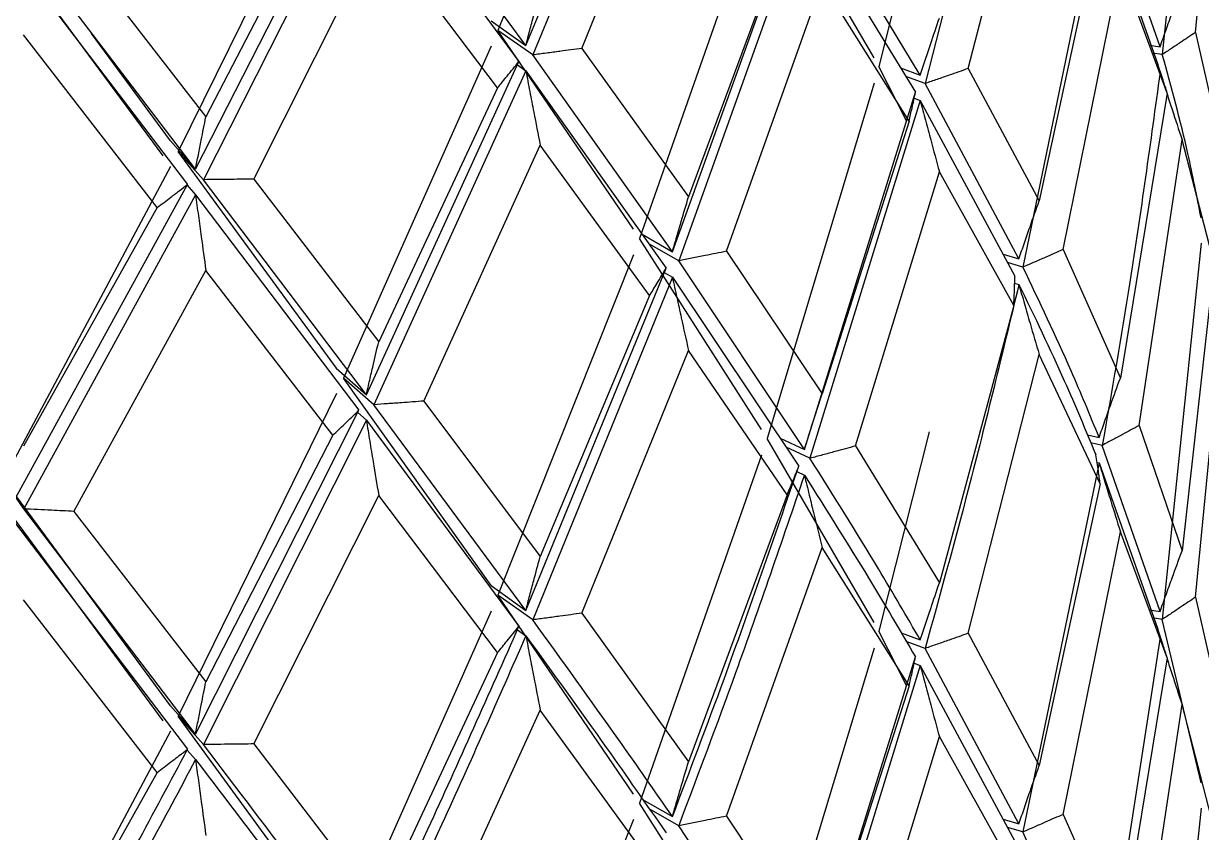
# Model space of a CAD drawing. Extents: x -1.7 to 6.3, y -6.8 to 0.
# Drawn here: x 3.3025 to 3.3782, y -0.4095 to -0.3575 of the extents above; entities that cross this region are included whole.
import ezdxf

# ---------------------------------------------------------------- set-up
doc = ezdxf.new("R2010")
doc.units = 0
doc.header["$LTSCALE"] = 0.5
doc.header["$MEASUREMENT"] = 0
doc.layers.add('Mounting', color=4, linetype='CONTINUOUS')

msp = doc.modelspace()

# ---------------------------------------------------------------- linework, layer by layer
at = {"layer": 'Mounting', "linetype": 'Continuous', "lineweight": 25, "transparency": 16777216}
for p, q in [((3.378193856231363, -0.3353115602577645), (3.375706109042397, -0.3594737504406567)), ((3.366491759690518, -0.3379530361004015), (3.36046673430377, -0.361336823649296)), ((3.340336881870599, -0.3397231871382473), (3.333021533803858, -0.3579223004132359)), ((3.377827928156393, -0.3580578217947448), (3.379638688950962, -0.339563610884781)), ((3.342796030481935, -0.3411905456226378), (3.335260508309688, -0.3595029258196405)), ((3.334818058335316, -0.3588940558522324), (3.341972254436996, -0.3416460894364945)), ((3.338419348418242, -0.3590769344852589), (3.345267457284464, -0.3422063733183194)), ((3.363242894062338, -0.3603685346086962), (3.367795220487594, -0.3424560580996285)), ((3.361560068530125, -0.3440888368914443), (3.357491191718111, -0.3602330917221224)), ((3.357190662419839, -0.3596849201438772), (3.350309077987148, -0.3478504434957586)), ((3.32099215145378, -0.3484604253610541), (3.312483548797502, -0.3656996513948911)), ((3.334817953407097, -0.3588941048918031), (3.327192953791538, -0.3485533871288595)), ((3.375559773679598, -0.3589753068307289), (3.371847989393856, -0.3482936294754495)), ((3.326249623347465, -0.3489237234338702), (3.334373834967167, -0.3599173240972959)), ((3.349961435968382, -0.3489161295705117), (3.34212259206744, -0.3712926983686629)), ((3.360157168827811, -0.360796749558034), (3.353068281128657, -0.3491279019039837)), ((3.371644788653512, -0.3494178272612203), (3.366749530143025, -0.3731321613368408)), ((3.371644788653512, -0.3494178272612203), (3.375410817716798, -0.3601097888129914)), ((3.32286895918476, -0.3501908047081912), (3.314104269050674, -0.3675144074440624)), ((3.344233063737519, -0.372146097386306), (3.352350398522219, -0.3496395475728633)), ((3.352710402641947, -0.3502008817000899), (3.344635485985407, -0.3727293610705829)), ((3.352710402642089, -0.3502008816999904), (3.359845351620592, -0.3618890623827724)), ((3.313596640570353, -0.3668479053339411), (3.321899078677077, -0.3505375445912193)), ((3.371713494457069, -0.3507737610949988), (3.367795131871659, -0.3688727022641132)), ((3.317347493431498, -0.3674767679270019), (3.325365158320935, -0.351507970599414)), ((3.332995550773262, -0.3616119156844633), (3.325365158143853, -0.3515079703530404)), ((3.35161265763216, -0.3514624971950298), (3.345267471745203, -0.3686232137896468)), ((3.32016231361203, -0.3521187503891667), (3.314260768636927, -0.3634800447504603)), ((3.302575911776486, -0.3538760919533388), (3.311496787723755, -0.3659898283840732)), ((3.36933509312955, -0.3720017843901644), (3.373010456991139, -0.3538403640173442)), ((3.376021568286845, -0.3619485593881109), (3.37301044589934, -0.3538403369976209)), ((3.347699815995796, -0.3721153584979646), (3.353847318690981, -0.3548519379443178)), ((3.359441733462617, -0.3637466779996856), (3.353847349455307, -0.3548519851418064)), ((3.313596520268973, -0.3668479407109828), (3.304954445427782, -0.3555204556422495)), ((3.308191753585433, -0.3556389321173867), (3.314260798608373, -0.3634800788425707)), ((3.303898318610308, -0.355769504062323), (3.313087688160863, -0.3678133535513979)), ((3.332590598821298, -0.3573065427058282), (3.334818005464584, -0.3588940486344399)), ((3.335260474854053, -0.3595028948779913), (3.333020016844827, -0.3579213860926131)), ((3.341731915622589, -0.3707025979709186), (3.333021643402745, -0.3579223130016942)), ((3.311129046702447, -0.3693055258809181), (3.302546950112273, -0.3582181244062355)), ((3.311990840440998, -0.3650288057115176), (3.306901823214758, -0.3581170987724249)), ((3.377827921618064, -0.3580577985104583), (3.379638701553475, -0.3659804989034399)), ((3.332591909975704, -0.3589408431679715), (3.323105703102968, -0.3802664673897027)), ((3.338419382187524, -0.3590769807030796), (3.345267478818911, -0.3686232238608653)), ((3.374878262322454, -0.3588699136784186), (3.375559746054023, -0.358975302147968)), ((3.375706151393629, -0.3594737522740417), (3.375066461986634, -0.3593766897354982)), ((3.324568431437086, -0.3813366181625923), (3.334373901904982, -0.3599172729536519)), ((3.334272576256566, -0.3601386115471428), (3.334817996567708, -0.3605273407659411)), ((3.344233063533451, -0.3721460975040856), (3.335260413094403, -0.3595029504603389)), ((3.334818018151509, -0.3605273853470266), (3.325046122830813, -0.3819732698957949)), ((3.33481801815168, -0.3605273853469555), (3.343828742654978, -0.3731949691033378)), ((3.359275017466416, -0.3637250192114436), (3.357491175015369, -0.3602330926609199)), ((3.358888232304267, -0.3603211487876194), (3.360157219216276, -0.3607967682775381)), ((3.360466734525602, -0.3613368237035814), (3.359227665826765, -0.3608771948578351)), ((3.363242884134749, -0.3603685168944253), (3.367795109750531, -0.3688726584037738)), ((3.375521779060747, -0.3606027482014156), (3.375559790007884, -0.3606086264274495)), ((3.375559760564343, -0.3606086386944583), (3.375786185869117, -0.36131473161754)), ((3.3329955466249, -0.3616118593275814), (3.325365175472214, -0.3779248129883399)), ((3.357190692712024, -0.3613181279534672), (3.350309043513263, -0.3841402628587218)), ((3.366491755747703, -0.3726092042658138), (3.360466770753348, -0.3613368905539289)), ((3.352710399598692, -0.3848570490660563), (3.359845311404143, -0.3618891974224709)), ((3.360157170107797, -0.3624299816005419), (3.353068346562779, -0.3854173564190688)), ((3.359762592590073, -0.3622820928479911), (3.360157169960502, -0.3624299814408403)), ((3.360157170107797, -0.3624299816005419), (3.366231564177966, -0.373718867193503)), ((3.376021577534885, -0.3619485866613843), (3.37301048361833, -0.3802572491033658)), ((3.359441737560317, -0.3637466847288664), (3.353847195851827, -0.3812685692818576)), ((3.311989733328588, -0.3650277979516545), (3.31359658012633, -0.3668478912424007)), ((3.32826469716727, -0.3817403908381181), (3.335738700765646, -0.3653032563570946)), ((3.342764756343584, -0.3749635592404701), (3.335738738756433, -0.3653033077252985)), ((3.374214642140231, -0.3833033385490694), (3.376972781765858, -0.3649472423159068)), ((3.379043716277906, -0.3729018399468202), (3.376972777287136, -0.3649472278662103)), ((3.314104240204202, -0.36751437272315), (3.31248246682317, -0.365698579421931)), ((3.322641953946842, -0.3796245371899545), (3.312483674632361, -0.3656996782648605)), ((3.311990631209923, -0.3666622324147966), (3.301271654125571, -0.3867622020181187)), ((3.324568431195033, -0.3813366182533144), (3.314104165895841, -0.367514420051549)), ((3.317347532487503, -0.3674768185624231), (3.325365183862047, -0.3779248239975743)), ((3.3560046519124, -0.3846219382355969), (3.361383987803919, -0.3670097796064056)), ((3.366166589122443, -0.3755907447317384), (3.361383970946889, -0.367009750891313)), ((3.302022710876585, -0.3879666418882692), (3.313087770916383, -0.3678133114882058)), ((3.313596589278603, -0.3684812292797801), (3.302554794010035, -0.3886645469520715)), ((3.313056781590149, -0.3678697538507549), (3.313596573708125, -0.3684811824448957)), ((3.313087688562121, -0.3678133157503538), (3.313087455707844, -0.3678130488918328)), ((3.313596589278802, -0.3684812292797233), (3.32408927740785, -0.3823318979225689)), ((3.311129041986092, -0.3693054689862834), (3.302546969401632, -0.3846349692627911)), ((3.349961479304113, -0.3835724751418468), (3.342122570326623, -0.3712926969754591)), ((3.342281450664387, -0.3710197332630685), (3.344233106053153, -0.3721461218594442)), ((3.344635486163455, -0.3727293611491262), (3.342717552453678, -0.3716328200287364)), ((3.347699802899356, -0.3721153393870367), (3.353847165187588, -0.3812685222195284)), ((3.369335081013645, -0.372001759974296), (3.373010485861585, -0.3802572545517648)), ((3.37819384072688, -0.3716017925429895), (3.37570612722196, -0.3957640888650928)), ((3.341731954951044, -0.3723358100037046), (3.333021600745226, -0.394212127685833)), ((3.352710399112951, -0.3848570494122612), (3.344635534165306, -0.3727294331088729)), ((3.3654733167687, -0.3723097112916207), (3.366491730347903, -0.3726091963664828)), ((3.366749568071313, -0.3731321680400157), (3.365761309932552, -0.3728449287702205)), ((3.379043713527068, -0.372901828087862), (3.376972812159707, -0.3913641636693086)), ((3.305786945529618, -0.3888229715298621), (3.314260800209667, -0.3733532405723281)), ((3.322411424250433, -0.3839341669702634), (3.314260843766547, -0.3733532968872453)), ((3.334818015790404, -0.3951835523851628), (3.343828691299123, -0.3731950985882264)), ((3.344233064648421, -0.373779329691871), (3.335260491673708, -0.3957924137113338)), ((3.343712416552549, -0.3734788400113871), (3.344233064524232, -0.3737793295157132)), ((3.344233064648421, -0.373779329691871), (3.352350343556381, -0.385929087898802)), ((3.366219114275808, -0.3741623455900083), (3.366491770892608, -0.3742425257716917)), ((3.342764761585244, -0.3749635665361808), (3.335738549071905, -0.3917198710413601)), ((3.366166604604928, -0.3755907735051665), (3.361384028271274, -0.3934266687624159)), ((3.377827960046019, -0.3943479199281086), (3.379638711533474, -0.3758537128488229)), ((3.338419208752697, -0.3953667220497721), (3.34526741388278, -0.3784962909968783)), ((3.351612482597048, -0.3877522650801524), (3.34526739199724, -0.3784962599316373)), ((3.363242922109393, -0.3966585642012461), (3.36779516058273, -0.3787459184557775)), ((3.371713533386284, -0.3870638298871398), (3.367795152726657, -0.3787459032578369)), ((3.322639388234606, -0.3796222280143127), (3.324568463987674, -0.3813366471771502)), ((3.325046122957303, -0.3819732699928124), (3.323103114356343, -0.380264157546236)), ((3.332591963490856, -0.3935971946143155), (3.323105677274256, -0.380266463110928)), ((3.322642000592722, -0.3812577544379963), (3.31248362565556, -0.4019894873904377)), ((3.334818015190564, -0.3951835526655145), (3.325046180635354, -0.3819733483631467)), ((3.328264681474366, -0.3817403699808324), (3.335738511204752, -0.391719819821887)), ((3.313596587702847, -0.4031373960791029), (3.324089217157066, -0.3823320206373495)), ((3.324015411437429, -0.3824783667666622), (3.324568432000603, -0.3829698503738967)), ((3.324568432096257, -0.3829698505633985), (3.314104254186034, -0.4038038934249215)), ((3.324568432096257, -0.3829698505633985), (3.334373831802722, -0.3962068056929127)), ((3.374214648493222, -0.3833033546930835), (3.376972822988435, -0.3913641990982484)), ((3.322411430406945, -0.383934174957389), (3.314260626291116, -0.3997698355048271)), ((3.357190690715385, -0.3959749579816219), (3.350308975750423, -0.384140262468577)), ((3.351145468440393, -0.3841256582649493), (3.352710377049007, -0.3848570386337684)), ((3.360719491759355, -0.3837139870303332), (3.357491172300215, -0.3965231484913403)), ((3.370888557080733, -0.383907195652057), (3.371644733711662, -0.3840747230071457)), ((3.353068378410455, -0.38541736735489), (3.351533938676738, -0.3847071116677228)), ((3.356004634748444, -0.384621912043599), (3.361384031680515, -0.3934266745536945)), ((3.371847956236024, -0.3845837505535599), (3.371108100199862, -0.384422143843409)), ((3.37555978236847, -0.3952656871856135), (3.371847935738657, -0.3845837074174767)), ((3.349961589777251, -0.3852056459083997), (3.342122566792511, -0.407582752426805)), ((3.371644773998398, -0.3857080577169398), (3.366749545504078, -0.4094225017958735)), ((3.371512945637903, -0.385678850586487), (3.371644774546965, -0.385708056656938)), ((3.371644773998398, -0.3857080577169398), (3.375410839283575, -0.3964001199416316)), ((3.35223174577186, -0.386266661573373), (3.352710412412563, -0.3864903726436069)), ((3.31199069256563, -0.4013185908292485), (3.301271625337819, -0.386762194426268)), ((3.371713527648993, -0.3870638175133081), (3.367795213896116, -0.4051628448868883)), ((3.300755069693466, -0.3876940477614852), (3.311496710495689, -0.4022797096917543)), ((3.302554794079441, -0.3886645470609693), (3.302050240665579, -0.3879165005486271)), ((3.317347331900848, -0.4037665372208323), (3.325365106843961, -0.387797882522591)), ((3.332995333004135, -0.3979016036366829), (3.325365080886414, -0.3877978485551807)), ((3.351612503637298, -0.3877522960690669), (3.345267466421674, -0.4049131857946975)), ((3.313596587015127, -0.4031373962813518), (3.30255485891287, -0.3886646328629126)), ((3.305786927926121, -0.3888229486528019), (3.314260582876003, -0.3997697793547417)), ((3.302022711255219, -0.3895998743520295), (3.313087688741504, -0.4041028349902547)), ((3.36933515222303, -0.4082918880425979), (3.373010508724334, -0.3901304704894102)), ((3.37602161812076, -0.3982386889180702), (3.373010523597927, -0.3901305063947973)), ((3.347699852995333, -0.408405392036272), (3.353847235651017, -0.3911417896293727)), ((3.35944179505212, -0.4000367593699394), (3.353847224760955, -0.3911417732942937)), ((3.332590941718166, -0.3935962834990079), (3.334817997426782, -0.3951835394710486)), ((3.335260516048891, -0.3957924280576606), (3.33302060485515, -0.3942113051095077)), ((3.341731952358799, -0.4069926397535113), (3.333021516896451, -0.3942121180988636)), ((3.31112879911592, -0.4055951856044686), (3.302546864111847, -0.394507992705087)), ((3.37782796517196, -0.3943479387379796), (3.379638678193842, -0.4022703523546056)), ((3.332592099913839, -0.3952303803576882), (3.323105673075617, -0.4165565180931878)), ((3.338419187290839, -0.3953666935147311), (3.345267470847901, -0.4049131920612723)), ((3.374878418964883, -0.3951603174667753), (3.375559780648828, -0.3952656870130511)), ((3.375706221799689, -0.3957641041671849), (3.375066602514394, -0.3956670523286903)), ((3.334274023321498, -0.3964291584565416), (3.334818026063616, -0.3968168773631788)), ((3.378193855145298, -0.406258052003011), (3.375706128590494, -0.395764089763901)), ((3.359275042921226, -0.4000150550593702), (3.357491211702452, -0.3965231461500878)), ((3.358923865684957, -0.3966246439932348), (3.360157120751481, -0.3970868710196953)), ((3.360466725272389, -0.3976270068617822), (3.359250612242704, -0.397175893450779)), ((3.363242932081121, -0.3966585813355437), (3.367795232890671, -0.4051628821249125)), ((3.375559781778605, -0.3968989225739392), (3.371847913371312, -0.4208732567971083)), ((3.375521901425216, -0.3968930672025408), (3.375559873592934, -0.3968989394290077)), ((3.375559781778648, -0.3968989225735271), (3.375785722210125, -0.3976034756806968)), ((3.332995358682595, -0.397901637459583), (3.325365169158204, -0.414214784287438)), ((3.357190623078694, -0.3976083647484501), (3.350309003729151, -0.4204303716314399)), ((3.36649176386463, -0.4088995856401283), (3.360466700833513, -0.3976269609998297)), ((3.352710406192642, -0.4211474317938837), (3.359845347717041, -0.3981791734566116)), ((3.360157156942563, -0.3987202103686656), (3.353068358433944, -0.4217076985300139)), ((3.359762565607369, -0.3985723153882077), (3.360157157435367, -0.3987202093718452)), ((3.360157156942563, -0.3987202103686656), (3.366231585480435, -0.4100092009226159)), ((3.376021608881103, -0.3982386610901756), (3.37301044787462, -0.4165471418463369)), ((3.359441786579112, -0.4000367461340915), (3.353847309553899, -0.4175587237774749)), ((3.311989980693724, -0.4013175745503759), (3.31359657432786, -0.4031373812397163)), ((3.328264741502224, -0.4180304293101926), (3.335738598219805, -0.4015930967844383)), ((3.342764835126971, -0.4112536491258112), (3.335738584771704, -0.4015930789729936)), ((3.374214578435087, -0.4195931525847243), (3.376972793809529, -0.4012372621197073)), ((3.379043677461738, -0.4091916412537273), (3.376972795404967, -0.4012372674016262)), ((3.314104270023421, -0.4038039102105557), (3.31248289245913, -0.4019885599270197)), ((3.322641997518176, -0.4159145838440423), (3.312483529385432, -0.4019894668773816)), ((3.311990848976095, -0.402951794336019), (3.30127162065817, -0.4230522488699933)), ((3.356004735627053, -0.4209120505508253), (3.361384066426794, -0.4032998939859311)), ((3.36616667255123, -0.4118808823454714), (3.361384089031333, -0.4032999321647566)), ((3.317347307079061, -0.4037665058781954), (3.325365174407978, -0.4142147911409779)), ((3.313057024200887, -0.4041595442192829), (3.313596594986421, -0.4047707221221231)), ((3.311128828310331, -0.4055952227559771), (3.302546962373086, -0.4209249397525241)), ((3.349961563125547, -0.4198625981877768), (3.342122618079699, -0.4075827555868017)), ((3.342317600391468, -0.4073307366558367), (3.344233023034704, -0.4084362135927506)), ((3.341731864545849, -0.4086260370906984), (3.333021551516921, -0.4305022310590232)), ((3.344635478348962, -0.4090195432719952), (3.342743384264665, -0.4079377755461024)), ((3.347699866149981, -0.4084054105734083), (3.353847335884112, -0.4175587637649301)), ((3.365473374658364, -0.4086001079100186), (3.366491762259471, -0.4088995852658854)), ((3.369335161721708, -0.4082919077395957), (3.373010432348266, -0.4165471033397807)), ((3.378193821621693, -0.4078911681397983), (3.375849865549839, -0.4309186925452764)), ((3.35271040630316, -0.4211474317151129), (3.344635451036666, -0.4090194942707939)), ((3.366749633090365, -0.409422528148113), (3.365761342040074, -0.409135279413249)), ((3.371644787636484, -0.4203643188788675), (3.366749546945584, -0.4094225028651408))]:
    msp.add_line(p, q, dxfattribs=at)
for points, knots in [([(3.334818005870858, -0.3588941770182998), (3.334901468419986, -0.3585730486741312), (3.335068393519407, -0.3579307919812464), (3.335374121597283, -0.3567748645944988), (3.335599490028258, -0.3559434631551994), (3.335738626936958, -0.3554301764200432)], [0, 0, 0, 0, 0.2767379150879544, 0.5534758340930612, 1, 1, 1, 1]), ([(3.375559773779472, -0.3589753071680803), (3.375687879453778, -0.3586145051302765), (3.375944090804211, -0.3578929010495386), (3.376413336638464, -0.3565916945201622), (3.376759241764304, -0.355653213669413), (3.376972788555491, -0.355073836379816)], [0, 0, 0, 0, 0.2767477430806157, 0.5534954901098155, 1, 1, 1, 1]), ([(3.360157168906397, -0.3607967496947566), (3.360268400810412, -0.3604578276215449), (3.360490864620004, -0.3597799834703181), (3.360898288677518, -0.3585589619635243), (3.361198617005314, -0.357679599277958), (3.361384021469263, -0.3571367341792211)], [0, 0, 0, 0, 0.2767567877681198, 0.5535135794695034, 1, 1, 1, 1]), ([(3.377827932813105, -0.3580576920429905), (3.377512398827392, -0.3582699468620945), (3.377002596895821, -0.3586128827158177), (3.376294543382741, -0.3590845205678619), (3.375902262894797, -0.3593440142145568), (3.375706121821992, -0.3594737615861874)], [0, 0, 0, 0, 0.4481561561068993, 0.7240769120707333, 1, 1, 1, 1]), ([(3.338419186166831, -0.3590771565828987), (3.337947747197376, -0.3591418340697885), (3.337186060837738, -0.3592463310730665), (3.336132919863061, -0.3593876929824376), (3.335551298579773, -0.3594645481893082), (3.33526048670916, -0.359502975955138)], [0, 0, 0, 0, 0.448163080712111, 0.7240803743196267, 1, 1, 1, 1]), ([(3.332995448446155, -0.3616120106968168), (3.333203080191367, -0.3613593156846377), (3.33353854305804, -0.3609510457782505), (3.333997083900798, -0.3603859035992514), (3.334248265435264, -0.3600735376163584), (3.334373856733237, -0.3599173539648746)], [0, 0, 0, 0, 0.4481630807127061, 0.7240803743197151, 0.9999999999999999, 0.9999999999999999, 0.9999999999999999, 0.9999999999999999]), ([(3.376021583057025, -0.3619484397112416), (3.375932205094799, -0.3616735690762312), (3.37578779931691, -0.3612294673437901), (3.375583201216145, -0.3606166990619215), (3.375468283972666, -0.3602787745396512), (3.375410825108119, -0.3601098115645271)], [0, 0, 0, 0, 0.4481579668241302, 0.724077817450093, 1, 1, 1, 1]), ([(3.378193838293669, -0.36996845796142), (3.377928912588018, -0.3685941140816595), (3.377258229308751, -0.3651148387960887), (3.376291176611829, -0.3616001220255782), (3.375706118108056, -0.359473748828421)], [0, 0, 0, 0, 0.3950086632827782, 1, 1, 1, 1]), ([(3.334818018151594, -0.3605273853468418), (3.334901483050317, -0.3609674845129689), (3.335068412848926, -0.3618476828513053), (3.33537413655236, -0.363439325493033), (3.335599498290961, -0.3645918942809203), (3.335738624881984, -0.3653034301758993)], [0, 0, 0, 0, 0.2767522736947964, 0.5535045511952523, 1, 1, 1, 1]), ([(3.363242910339139, -0.3603684668170928), (3.362829175557223, -0.3605140586497271), (3.362160707670682, -0.3607492901770399), (3.36123477739126, -0.3610715685947667), (3.360722749967181, -0.3612484029939225), (3.360466735173048, -0.3613368205672174)], [0, 0, 0, 0, 0.4481514002251124, 0.7240745338561206, 0.9999999999999999, 0.9999999999999999, 0.9999999999999999, 0.9999999999999999]), ([(3.375559760564286, -0.3606086386949698), (3.374942501143764, -0.3651106659700076), (3.373843228082634, -0.3731282954129824), (3.372456158479679, -0.381091856114125), (3.371847950662399, -0.3845837500042535)], [0, 0, 0, 0, 0.5615160075763093, 0.9999999999999999, 0.9999999999999999, 0.9999999999999999, 0.9999999999999999]), ([(3.359441743429173, -0.3637466633241644), (3.359503915528776, -0.3634693045070492), (3.359604366570167, -0.3630211777395544), (3.359737882024049, -0.3624018989050626), (3.359809527732821, -0.3620600073547706), (3.35984535073861, -0.3618890608570666)], [0, 0, 0, 0, 0.4481508116982443, 0.7240742395863183, 1, 1, 1, 1]), ([(3.360157170107797, -0.3624299816005419), (3.360268401749352, -0.3628522836324919), (3.360490865034052, -0.36369688770246), (3.360898288882012, -0.3652233197072547), (3.361198616428652, -0.3663278133603001), (3.361384020776995, -0.3670096619894991)], [0, 0, 0, 0, 0.2767561491701981, 0.5535123023080449, 1, 1, 1, 1]), ([(3.376010948841994, -0.3620132133903837), (3.376118560876094, -0.3623457132797228), (3.376435199187355, -0.3633240630000785), (3.376759011330464, -0.3643017559355997), (3.376972773356002, -0.3649471721952722)], [0, 0, 0, 0, 0.3398579081092872, 1, 1, 1, 1]), ([(3.313596580419414, -0.3668480196686943), (3.313656790139177, -0.3665356065423708), (3.313777209579541, -0.3659107802853185), (3.313997761217209, -0.3647867772386491), (3.314160341562697, -0.3639789089287859), (3.314260714656612, -0.3634801509671206)], [0, 0, 0, 0, 0.2767379150879355, 0.5534758340930768, 1, 1, 1, 1]), ([(3.317347315885684, -0.3674769694123938), (3.316862879798578, -0.367483663132333), (3.316080194480705, -0.3674944779259874), (3.314999142751063, -0.3675063788440553), (3.314402544590919, -0.3675117627836784), (3.314104244250231, -0.3675144547648586)], [0, 0, 0, 0, 0.4481630807122922, 0.7240803743194276, 1, 1, 1, 1]), ([(3.311128940015138, -0.3693056082143755), (3.311423066086448, -0.369083350033975), (3.311898274609788, -0.3687242557814727), (3.312550382966734, -0.3682264860314461), (3.312908602538116, -0.3679510865657392), (3.313087713080719, -0.3678133862509583)], [0, 0, 0, 0, 0.4481630807123798, 0.7240803743196894, 0.9999999999999999, 0.9999999999999999, 0.9999999999999999, 0.9999999999999999]), ([(3.313596589278703, -0.3684812292795954), (3.313656800693465, -0.3689300439089322), (3.313777223523829, -0.3698276731737735), (3.313997772005777, -0.3714512396988141), (3.314160347523412, -0.3726273409173189), (3.314260713174164, -0.3733534045083928)], [0, 0, 0, 0, 0.2767522736947799, 0.5535045511952484, 1, 1, 1, 1]), ([(3.344233063635485, -0.3721460976517648), (3.344326846387148, -0.3718196118503556), (3.344514411891836, -0.3711666402429188), (3.344857922591828, -0.3699911707418408), (3.345111137865231, -0.3691453862347345), (3.345267457591618, -0.3686232502634397)], [0, 0, 0, 0, 0.2767567877841209, 0.5535135795019169, 1, 1, 1, 1]), ([(3.366491755922908, -0.3726092046198346), (3.366609925443257, -0.3722633417347936), (3.366846264485659, -0.3715716159597946), (3.367279114595249, -0.370325130934674), (3.367598190569296, -0.3694269881059711), (3.367795174208183, -0.3688725137580633)], [0, 0, 0, 0, 0.2767477430805851, 0.5534954901097112, 1, 1, 1, 1]), ([(3.347699837793485, -0.3721152930159803), (3.347242695802606, -0.3722080571118767), (3.346504095245322, -0.3723579352991635), (3.345482300589751, -0.3725620639357743), (3.344917759069887, -0.3726735932280292), (3.344635487116889, -0.372729358109865)], [0, 0, 0, 0, 0.4481514002253253, 0.7240745338567407, 1, 1, 1, 1]), ([(3.369335113088496, -0.3720016561316015), (3.368950011632364, -0.3721714101218652), (3.368327810934247, -0.3724456782389325), (3.367465327384821, -0.3728220466785217), (3.36698813924842, -0.3730287980073399), (3.366749544171981, -0.3731321741085907)], [0, 0, 0, 0, 0.4481561561065514, 0.7240769120706627, 1, 1, 1, 1]), ([(3.342764768678606, -0.3749635459177796), (3.342925498269196, -0.3746997084072063), (3.343185187983124, -0.3742734279233701), (3.343538875694847, -0.3736837030296414), (3.343732119301208, -0.3733578797721862), (3.343828741512795, -0.3731949674548503)], [0, 0, 0, 0, 0.4481508116987606, 0.7240742395865614, 1, 1, 1, 1]), ([(3.344233064648421, -0.373779329691871), (3.344326847178806, -0.3742140679662782), (3.344514412240926, -0.3750835445213596), (3.344857922764277, -0.3766555285083513), (3.345111137379064, -0.3777936002524598), (3.345267457008006, -0.3784961779961264)], [0, 0, 0, 0, 0.2767561491703037, 0.5535123023082797, 1, 1, 1, 1]), ([(3.366166627350324, -0.3755906282697623), (3.366178222705543, -0.3753110393103896), (3.366196957036124, -0.374859314297197), (3.366217575361219, -0.3742353857278431), (3.366226904277539, -0.3738910561750117), (3.366231568755424, -0.3737188906710713)], [0, 0, 0, 0, 0.4481579668239512, 0.7240778174499705, 1, 1, 1, 1]), ([(3.371644773417231, -0.384074722952505), (3.371058799281798, -0.3826487631447719), (3.369575352993408, -0.3790388174897146), (3.367814710847441, -0.3753586376485032), (3.366749537602075, -0.3731321607270104)], [0, 0, 0, 0, 0.3950086632827928, 1, 1, 1, 1]), ([(3.366491743732652, -0.3742425346056137), (3.365434588432464, -0.3786429912075135), (3.363551907821531, -0.3864797341365147), (3.361407158629802, -0.3942290532832828), (3.360466720441465, -0.3976270056813291)], [0, 0, 0, 0, 0.5615160075762894, 1, 1, 1, 1]), ([(3.366491743732766, -0.3742425346051164), (3.366609912059189, -0.3746578977106338), (3.366846248713713, -0.3754886239276374), (3.367279097934244, -0.3769896953748031), (3.367598174850613, -0.3780755095322803), (3.367795160187598, -0.3787458478010137)], [0, 0, 0, 0, 0.2767459129382127, 0.5534918298429522, 1, 1, 1, 1]), ([(3.36649174373288, -0.3742425346053579), (3.367492176200514, -0.3763123384705693), (3.369273839508651, -0.3799984379535459), (3.370779067255782, -0.383613387293849), (3.371439085527854, -0.3851984847130154)], [0, 0, 0, 0, 0.5615160075763062, 1, 1, 1, 1]), ([(3.324568431316052, -0.3813366184145224), (3.324640666159127, -0.3810202033074575), (3.324785135846298, -0.380387373088837), (3.325049720122891, -0.3792487908745557), (3.325244755619423, -0.3784301974400961), (3.325365158686111, -0.3779248475851205)], [0, 0, 0, 0, 0.276756787767922, 0.5535135794693014, 0.9999999999999999, 0.9999999999999999, 0.9999999999999999, 0.9999999999999999]), ([(3.371644770491201, -0.3840747156629618), (3.371768586303531, -0.3837215334414452), (3.372016217929925, -0.3830151689934098), (3.372469753041869, -0.3817418672053776), (3.372804077563117, -0.3808239546191601), (3.373010475906426, -0.3802572727724538)], [0, 0, 0, 0, 0.2767463128874502, 0.5534926296911418, 1, 1, 1, 1]), ([(3.352710399355814, -0.3848570497916484), (3.352813468147147, -0.3845246073119455), (3.353019605731262, -0.3838597223477933), (3.353397142489371, -0.3826623957173183), (3.35367544416043, -0.3818004900578273), (3.353847255516783, -0.3812683869632565)], [0, 0, 0, 0, 0.2767477430805595, 0.5534954901095108, 1, 1, 1, 1]), ([(3.328264723533195, -0.3817403282777576), (3.327784153631953, -0.3817762103915925), (3.327007700792478, -0.3818341848280227), (3.325934699090325, -0.3819112422715989), (3.325342316648076, -0.3819525920891067), (3.325046124175032, -0.3819732670852574)], [0, 0, 0, 0, 0.4481514002253756, 0.7240745338568901, 1, 1, 1, 1]), ([(3.322411438414818, -0.3839341552550337), (3.322663700842028, -0.3836953700070467), (3.323071279541878, -0.3833095662946562), (3.323629681661217, -0.3827751691384265), (3.323936077492306, -0.3824796542110107), (3.324089276055375, -0.3823318961227642)], [0, 0, 0, 0, 0.4481508116985378, 0.724074239586784, 1, 1, 1, 1]), ([(3.324568432096257, -0.3829698505633985), (3.324640666768872, -0.3834146595083894), (3.324785136115167, -0.384304277404766), (3.325049720255691, -0.3859131486596539), (3.325244755244924, -0.3870784114057528), (3.325365158236551, -0.3877977752553363)], [0, 0, 0, 0, 0.2767561491702604, 0.5535123023081908, 1, 1, 1, 1]), ([(3.374214600650902, -0.3833034296283131), (3.373862353342432, -0.3834954853419248), (3.373293235799466, -0.3838057851602912), (3.372503644706839, -0.3842321207673365), (3.372066518621921, -0.384466525100791), (3.371847954655877, -0.3845837277627737)], [0, 0, 0, 0, 0.4481577159255624, 0.724077692011367, 0.9999999999999999, 0.9999999999999999, 0.9999999999999999, 0.9999999999999999]), ([(3.356004686301304, -0.384621813273796), (3.3555668481563, -0.3847416474155239), (3.354859441847779, -0.3849352610346273), (3.353880222931778, -0.3851999110589048), (3.35333898255827, -0.3853448841030485), (3.353068361227955, -0.385417370931421)], [0, 0, 0, 0, 0.4481561561065067, 0.7240769120704563, 1, 1, 1, 1]), ([(3.360157158238849, -0.3970868756476165), (3.359275745555166, -0.3955719035628533), (3.357044369978851, -0.3917366153133059), (3.354567086894093, -0.3877993612161674), (3.353068352089224, -0.3854173565969461)], [0, 0, 0, 0, 0.3950086632827781, 1, 1, 1, 1]), ([(3.371713493574447, -0.3870638917395723), (3.371674388178988, -0.3867851340434072), (3.371611206313887, -0.3863347503827725), (3.371518709537995, -0.3857129908217303), (3.371465624210813, -0.3853699805099779), (3.371439081435057, -0.3851984746293624)], [0, 0, 0, 0, 0.4481555186395723, 0.7240765933428928, 0.9999999999999999, 0.9999999999999999, 0.9999999999999999, 0.9999999999999999]), ([(3.371644773998398, -0.3857080577169256), (3.371768589248887, -0.3861161015715879), (3.372016219751643, -0.386932189286739), (3.372469751970456, -0.3884064476126241), (3.372804074432523, -0.3894724956335551), (3.373010471423854, -0.3901306300070786)], [0, 0, 0, 0, 0.2767464391736097, 0.553492882302146, 1, 1, 1, 1]), ([(3.3442330451185, -0.408436229199026), (3.345349102411447, -0.4054976303915794), (3.348174501944925, -0.3980583029018305), (3.350776293197796, -0.3905011165713574), (3.352350354365726, -0.3859290843114707)], [0, 0, 0, 0, 0.3950086632828111, 1, 1, 1, 1]), ([(3.352710388723281, -0.3864903783929918), (3.351259540302834, -0.390738698476369), (3.348675734318903, -0.3983045025248089), (3.345867041369743, -0.4057533438709271), (3.3446354744719, -0.4090195415633104)], [0, 0, 0, 0, 0.5615160075762843, 1, 1, 1, 1]), ([(3.351612542611846, -0.3877521545776119), (3.351724604511858, -0.387480066717302), (3.351905660170772, -0.3870404610455438), (3.35215059380198, -0.3864326409650971), (3.352283761159711, -0.3860969552937945), (3.352350345119916, -0.3859291117488794)], [0, 0, 0, 0, 0.4481579668236894, 0.7240778174498512, 1, 1, 1, 1]), ([(3.352710388723452, -0.3864903783925087), (3.352813456473413, -0.3869191617677643), (3.353019591974814, -0.3877767285244147), (3.35339712795745, -0.3893269582652863), (3.353675430450437, -0.390449009698969), (3.353847243287888, -0.3911417194139091)], [0, 0, 0, 0, 0.2767459129382069, 0.5534918298431648, 1, 1, 1, 1]), ([(3.352710388723608, -0.3864903783927645), (3.354111762848362, -0.3887058768158056), (3.35660746039899, -0.3926514427358256), (3.358858355515665, -0.3964942400059215), (3.359845336992947, -0.3981792450949797)], [0, 0, 0, 0, 0.5615160075762631, 1, 1, 1, 1]), ([(3.305786975311463, -0.3888229123754456), (3.30530398071059, -0.3888003442774703), (3.304523610303846, -0.3887638811870602), (3.30344629687832, -0.3887104996466348), (3.302851963468967, -0.3886798628013537), (3.302554795508243, -0.3886645443139685)], [0, 0, 0, 0, 0.4481514002253356, 0.7240745338562684, 1, 1, 1, 1]), ([(3.334818015490484, -0.3951835530778283), (3.33490147895202, -0.3948624257199072), (3.335068405876271, -0.394220170999489), (3.335374129114925, -0.3930642911963531), (3.335599493364583, -0.3922329381150007), (3.335738623457672, -0.3917196968543237)], [0, 0, 0, 0, 0.2767477430805624, 0.5534954901097183, 1, 1, 1, 1]), ([(3.375559782345746, -0.3952656871088607), (3.375687890987635, -0.3949048862444329), (3.375944108273259, -0.3941832845103477), (3.376413350863004, -0.3928821150894777), (3.376759248479345, -0.3919436696680947), (3.376972785913026, -0.3913643270607281)], [0, 0, 0, 0, 0.2767548831601297, 0.5535097703085757, 1, 1, 1, 1]), ([(3.360157153791931, -0.3970868679108293), (3.360268382213917, -0.3967479435674761), (3.36049083905948, -0.396070094875995), (3.360898266785171, -0.3948490194413807), (3.361198603133445, -0.3939696056397963), (3.361384018562987, -0.393426691374799)], [0, 0, 0, 0, 0.2767463128874512, 0.5534926296911359, 1, 1, 1, 1]), ([(3.377827950752121, -0.3943480039634153), (3.377512418793032, -0.3945602590802224), (3.377002616200556, -0.3949031980621669), (3.376294558962599, -0.3953748413755704), (3.375902272664632, -0.3956343401556666), (3.37570612868663, -0.3957640900941186)], [0, 0, 0, 0, 0.4481511461162684, 0.7240744068238261, 1, 1, 1, 1]), ([(3.33841925606859, -0.3953666020442199), (3.337947816862638, -0.3954312790546339), (3.337186121993923, -0.3955357764030509), (3.336132964276771, -0.3956771416400215), (3.335551326467666, -0.3957540004401494), (3.335260506334166, -0.3957924300025866)], [0, 0, 0, 0, 0.4481561561067142, 0.7240769120706138, 0.9999999999999999, 0.9999999999999999, 0.9999999999999999, 0.9999999999999999]), ([(3.324568414652845, -0.4176267478277396), (3.325896755379091, -0.4148364271912754), (3.329259569539175, -0.4077724792431923), (3.332446049131121, -0.4005664117596837), (3.334373841678882, -0.3962068033603714)], [0, 0, 0, 0, 0.3950086632828015, 1, 1, 1, 1]), ([(3.332995412182939, -0.3979015015776923), (3.333203042984977, -0.3976488064057691), (3.333538506971124, -0.3972405330242736), (3.333997051133451, -0.3966753861908785), (3.334248236880015, -0.3963630155340923), (3.334373830284022, -0.3962068295457186)], [0, 0, 0, 0, 0.4481579668239268, 0.7240778174501865, 1, 1, 1, 1]), ([(3.344233056665516, -0.4084362225347178), (3.343094727397343, -0.4067987320875233), (3.340212944353098, -0.4026532775711615), (3.337127289487682, -0.3983785734114491), (3.33526049502602, -0.3957924144278024)], [0, 0, 0, 0, 0.3950086632827876, 1, 1, 1, 1]), ([(3.376021590428039, -0.3982387846290436), (3.375932215106658, -0.3979639130017603), (3.375787812153732, -0.3975198052319229), (3.375583216567705, -0.396907025572574), (3.375468299098955, -0.3965690906803871), (3.375410840121717, -0.3964001225201343)], [0, 0, 0, 0, 0.4481514866562092, 0.7240745770974403, 1, 1, 1, 1]), ([(3.334818006880354, -0.3968168805119063), (3.333036874377555, -0.4008691473272847), (3.329864867740596, -0.4080858014577302), (3.326514984393484, -0.4151610610786634), (3.325046114169282, -0.4182634491646979)], [0, 0, 0, 0, 0.5615160075763068, 1, 1, 1, 1]), ([(3.334818006880553, -0.3968168805114516), (3.334901469498803, -0.3972569788941627), (3.33506839473651, -0.3981371756659087), (3.335374117347229, -0.3997288521489679), (3.335599482262438, -0.4008814562510423), (3.335738613554909, -0.4015930279624627)], [0, 0, 0, 0, 0.2767459129382054, 0.5534918298431641, 1, 1, 1, 1]), ([(3.334818006880752, -0.3968168805117216), (3.336559075888843, -0.399223000804227), (3.339659733723323, -0.4035080439019225), (3.342557921291942, -0.4076631866070954), (3.34382873014782, -0.4094851501695445)], [0, 0, 0, 0, 0.5615160075762919, 1, 1, 1, 1]), ([(3.363242871560885, -0.3966586496974429), (3.362829135315408, -0.3968042405393248), (3.362160671569086, -0.3970394681769136), (3.36123475138082, -0.3973617401768905), (3.360722735542495, -0.3975385691779678), (3.360466726541532, -0.397626984052124)], [0, 0, 0, 0, 0.4481577159255421, 0.7240776920116192, 1, 1, 1, 1]), ([(3.359441744890589, -0.4000368157645511), (3.359503914219104, -0.3997594571358718), (3.359604360054846, -0.3993113339227534), (3.359737868451489, -0.3986920621431977), (3.359809509918691, -0.3983501774543896), (3.359845330803665, -0.3981792343876265)], [0, 0, 0, 0, 0.4481555186391857, 0.7240765933427696, 1, 1, 1, 1]), ([(3.360157156942577, -0.3987202103686514), (3.36026838485985, -0.3991425120368035), (3.360490840695988, -0.3999871153791048), (3.360898265822655, -0.4015135997251775), (3.361198600321075, -0.4026181462935625), (3.361384014536085, -0.4033000480930298)], [0, 0, 0, 0, 0.2767464391855628, 0.5534928823260042, 1, 1, 1, 1]), ([(3.376010959634087, -0.3983034107111934), (3.376118584810698, -0.398635938604599), (3.376435226134475, -0.3996142605519424), (3.376759039644071, -0.4005919257986221), (3.376972790178499, -0.4012372863619333)], [0, 0, 0, 0, 0.3398961807170478, 0.9999999999999999, 0.9999999999999999, 0.9999999999999999, 0.9999999999999999]), ([(3.313596587358987, -0.403137396732717), (3.313656797736954, -0.4028249846879248), (3.313777218493769, -0.4022001605938783), (3.313997766640426, -0.4010762046254968), (3.314160343969519, -0.4002683842369805), (3.314260712146663, -0.3997696710380865)], [0, 0, 0, 0, 0.2767477430805641, 0.5534954901097011, 1, 1, 1, 1]), ([(3.3245684283483, -0.4176267426946652), (3.323222932946962, -0.4158385824399318), (3.319816690182151, -0.4113116937386678), (3.316257521460329, -0.4066339118967335), (3.314104255217714, -0.4038038944073179)], [0, 0, 0, 0, 0.3950086632827821, 1, 1, 1, 1]), ([(3.317347390075795, -0.4037664236143996), (3.316862953964389, -0.4037731168420464), (3.316080260256271, -0.4037839309557114), (3.314999191783826, -0.4037958331701361), (3.314402576902367, -0.4038012186862261), (3.314104268201064, -0.4038039114556398)], [0, 0, 0, 0, 0.4481561561068674, 0.7240769120706082, 1, 1, 1, 1]), ([(3.3020226966607, -0.4242567696729509), (3.303505265956403, -0.4216369599735543), (3.307258523627723, -0.4150046758164905), (3.310890427110166, -0.4082122142037861), (3.313087697252826, -0.4041028337731234)], [0, 0, 0, 0, 0.3950086632828168, 0.9999999999999999, 0.9999999999999999, 0.9999999999999999, 0.9999999999999999]), ([(3.313596581147578, -0.4047707232677169), (3.311563008599634, -0.4085915885341933), (3.307941433220648, -0.4153961412360587), (3.304196765452375, -0.4220410425213004), (3.30255478857903, -0.4249547253661206)], [0, 0, 0, 0, 0.561516007576306, 1, 1, 1, 1]), ([(3.311128893998244, -0.4055950941040862), (3.311423019239925, -0.4053728356564221), (3.311898230167373, -0.4050137381425714), (3.312550344280581, -0.4045159642886773), (3.31290857039356, -0.4042405608013979), (3.313087684206934, -0.4041028584758664)], [0, 0, 0, 0, 0.4481579668240674, 0.7240778174503489, 1, 1, 1, 1]), ([(3.313596581147806, -0.4047707232672764), (3.313656790917435, -0.405219536875066), (3.313777210457559, -0.4061171640970684), (3.313997758151217, -0.4077407643493132), (3.314160335960452, -0.4089169012137148), (3.314260705002823, -0.4096430011121726)], [0, 0, 0, 0, 0.276745912938155, 0.553491829842847, 1, 1, 1, 1]), ([(3.313596581148033, -0.4047707232675748), (3.315601251969213, -0.4074040616507943), (3.319171356461581, -0.4120937558851239), (3.322590171778344, -0.4166320905363534), (3.3240892675678, -0.4186220776331737)], [0, 0, 0, 0, 0.5615160075763252, 1, 1, 1, 1]), ([(3.344233050892043, -0.4084362141779536), (3.344326830707928, -0.4081097257171109), (3.344514390341033, -0.4074567487907927), (3.344857904133804, -0.4062812257719628), (3.345111126169499, -0.4054353910455006), (3.345267455141311, -0.4049132071338875)], [0, 0, 0, 0, 0.276746312887662, 0.5534926296911361, 0.9999999999999999, 0.9999999999999999, 0.9999999999999999, 0.9999999999999999]), ([(3.366491763824754, -0.4088995855595812), (3.366609936082526, -0.408553724193979), (3.366846280599773, -0.4078620014577865), (3.3672791277165, -0.4066155531627942), (3.367598196763495, -0.4057174448877419), (3.367795171770666, -0.4051630041308272)], [0, 0, 0, 0, 0.2767548831601495, 0.5535097703086533, 1, 1, 1, 1]), ([(3.347699795596853, -0.4084054709843485), (3.347242652673614, -0.4084982339441865), (3.346504057797276, -0.4086481088374825), (3.345482275668687, -0.408852232428373), (3.344917747626013, -0.4089637578428835), (3.344635482411931, -0.4090195207857761)], [0, 0, 0, 0, 0.4481577159257562, 0.7240776920113673, 1, 1, 1, 1]), ([(3.369335134840796, -0.4082919704597145), (3.368950035005398, -0.4084617249689302), (3.368327832122944, -0.4087359960416279), (3.367465342275423, -0.4091123693345935), (3.366988146174549, -0.4093191249612289), (3.366749547115646, -0.409422503211502)], [0, 0, 0, 0, 0.4481511461160357, 0.7240744068235613, 1, 1, 1, 1])]:
    msp.add_open_spline(points, degree=3, knots=knots, dxfattribs=at)

doc.saveas('drawing.dxf')
